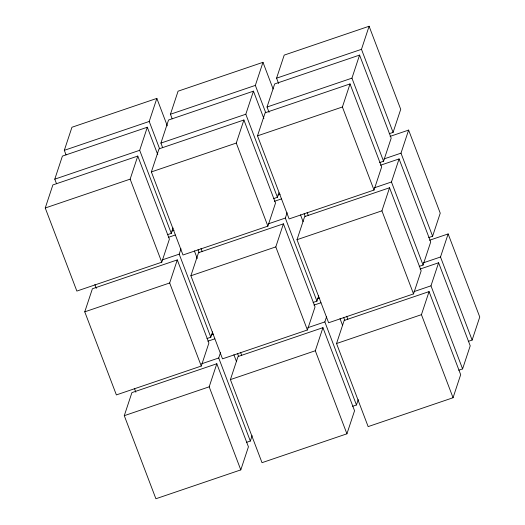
<?xml version="1.0" encoding="UTF-8"?>
<svg xmlns="http://www.w3.org/2000/svg" width="525" height="525" viewBox="0 0 525 525"><rect width="100%" height="100%" fill="white"/><g stroke="black" fill="none" stroke-linecap="round" stroke-linejoin="round"><path stroke-width="0.79" d="M45.248 207.998L52.874 184.931L137.78 156.069L169.391 239.144L161.759 262.211L76.86 291.073L45.248 207.998L130.148 179.137L137.78 156.069M56.523 183.737L54.784 179.163L62.409 156.096L147.315 127.234L157.756 154.672M66.058 154.901L64.319 150.327L71.945 127.26L156.85 98.398L167.291 125.836M84.761 311.837L92.393 288.77L177.293 259.908L208.911 342.983L201.278 366.05L116.379 394.912L84.761 311.837L169.667 282.975L177.293 259.908M167.442 234.688L171.301 233.376L139.683 150.301L147.315 127.234M159.659 148.903L149.218 121.465L156.85 98.398M151.371 171.924L159.003 148.857L243.902 119.995L275.52 203.07L267.888 226.137L182.989 254.993L151.371 171.924L236.276 143.062L243.902 119.995M162.652 147.663L160.912 143.089L168.538 120.022L253.444 91.16L263.885 118.597M172.187 118.827L170.448 114.253L178.073 91.186L262.979 62.324L273.131 89.001M171.301 233.376L173.079 227.994M124.281 415.675L131.913 392.608L216.812 363.753L248.43 446.821L240.798 469.888L155.899 498.75L124.281 415.675L209.186 386.82L216.812 363.753M206.955 338.527L210.814 337.214L179.202 254.146L180.981 248.758M190.89 275.763L198.522 252.696L283.421 223.834L315.039 306.908L307.407 329.976L222.508 358.837L190.89 275.763L275.796 246.901L283.421 223.834M273.564 198.614L277.423 197.302L245.812 114.227L253.444 91.16M265.788 112.829L255.347 85.391L262.979 62.324M257.499 135.85L265.132 112.777L350.031 83.921L381.649 166.989L374.017 190.057L289.118 218.918L257.499 135.85L342.405 106.988L350.031 83.921M269.069 112.35L267.035 107.015L274.667 83.948L359.566 55.086L391.184 138.154L383.552 161.227L379.693 162.533M278.604 83.514L276.57 78.179L284.202 55.112L369.101 26.25L400.719 109.325L393.087 132.392L389.228 133.704M210.814 337.214L212.599 331.833M246.474 442.365L250.333 441.053L218.722 357.984L220.5 352.603M277.423 197.302L278.952 192.688M230.409 379.601L238.035 356.534L322.941 327.672L354.552 410.747L346.927 433.814L262.021 462.676L230.409 379.601L315.308 350.746L322.941 327.672M313.084 302.452L316.942 301.14L285.331 218.065L287.109 212.684M297.019 239.689L304.644 216.622L389.55 187.76L421.162 270.834L413.536 293.902L328.63 322.757L297.019 239.689L381.918 210.827L389.55 187.76M383.552 161.227L351.94 78.153L359.566 55.086M393.087 132.392L361.476 49.317L369.101 26.25M250.333 441.053L252.112 435.671M316.942 301.14L318.721 295.759M352.603 406.291L356.462 404.978L324.85 321.91L326.629 316.522M336.538 343.527L344.164 320.46L429.069 291.598L460.681 374.673L453.055 397.74L368.15 426.602L336.538 343.527L421.437 314.665L429.069 291.598M419.212 266.378L423.071 265.066L391.46 181.991L399.085 158.924L380.559 165.224M428.748 237.543L432.607 236.23L400.995 153.156L408.621 130.088L390.095 136.388M356.462 404.978L358.24 399.597M423.071 265.066L430.697 241.999L399.085 158.924M432.607 236.23L440.239 213.163L408.621 130.088M458.732 370.217L462.591 368.904L430.973 285.83L438.605 262.762L420.079 269.062M468.267 341.381L472.126 340.069L440.508 257.001L448.14 233.927L429.614 240.227M462.591 368.904L470.216 345.837L438.605 262.762M472.126 340.069L479.752 317.002L448.14 233.927M64.319 150.327L149.218 121.465M170.448 114.253L255.347 85.391M276.57 78.179L361.476 49.317M54.784 179.163L139.683 150.301M160.912 143.089L245.812 114.227M267.035 107.015L351.94 78.153M171.76 231.079L174.07 230.291M277.882 195.005L280.199 194.217M384.011 158.931L400.995 153.156M168.308 237.372L175.252 235.01M274.437 201.298L281.38 198.936M162.218 259.914L179.202 254.146M268.347 223.84L285.331 218.065M374.476 187.766L391.46 181.991M211.273 334.917L213.59 334.136M317.402 298.843L319.718 298.056M423.531 262.769L440.508 257.001M207.828 341.211L214.771 338.848M313.95 305.137L320.9 302.774M201.738 363.753L218.722 357.984M307.867 327.679L324.85 321.91M413.995 291.605L430.973 285.83M342.405 106.988L374.017 190.057M381.918 210.827L413.536 293.902M421.437 314.665L453.055 397.74M307.138 212.376L308.293 215.427M346.651 316.214L347.812 319.266M304.146 213.623L305.307 216.668M343.665 317.461L344.827 320.512M300.497 214.817L303.109 221.675M340.016 318.655L342.628 325.513M236.276 143.062L267.888 226.137M275.796 246.901L307.407 329.976M315.308 350.746L346.927 433.814M201.009 248.45L202.171 251.501M240.522 352.295L241.684 355.34M198.017 249.697L199.178 252.742M237.536 353.535L238.698 356.587M194.375 250.891L197.275 258.51M233.887 354.729L236.499 361.587M130.148 179.137L161.759 262.211M169.667 282.975L201.278 366.05M209.186 386.82L240.798 469.888M94.881 284.53L96.331 288.337M134.4 388.369L135.85 392.175"/></g></svg>
